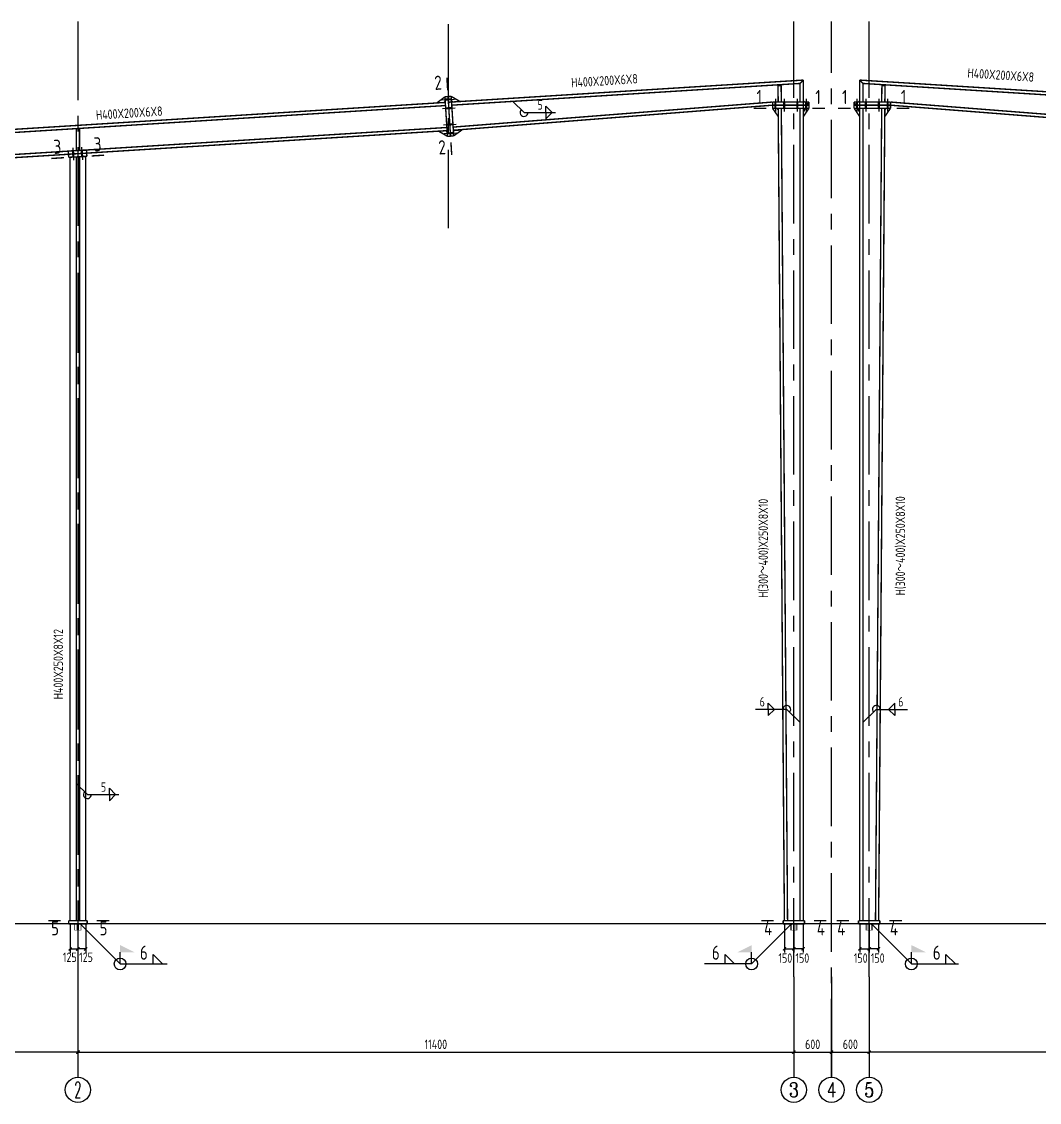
# Model space of a CAD drawing. Header units: millimetres. Extents: x 865490 to 879904, y 39442 to 44891.
# Drawn here: x 879109.7 to 879433.8, y 39660.9 to 40005.2 of the extents above; entities that cross this region are included whole.
import ezdxf
from ezdxf.enums import TextEntityAlignment as Align

# ---------------------------------------------------------------- set-up
doc = ezdxf.new("R2010")
doc.units = ezdxf.units.MM
doc.header["$LTSCALE"] = 1000
doc.header["$MEASUREMENT"] = 0
for name, pattern in [('CENTER', [2, 1.25, -0.25, 0.25, -0.25]), ('DASH', [0.35, 0.25, -0.1]), ('DOTE', [2.42, 2, -0.2, 0.02, -0.2]), ('线型4', [5, 1.5, -1, 1.5, -1])]:
    doc.linetypes.add(name, pattern=pattern)
for name, color, linetype in [('10', 7, 'Continuous'), ('114', 2, 'Continuous'), ('116', 1, 'Continuous'), ('14', 2, 'Continuous'), ('AXIS', 3, 'Continuous'), ('AXIS_TEXT', 7, 'Continuous'), ('DIM', 7, 'Continuous'), ('DOTE', 1, 'DOTE'), ('M_Prof', 2, 'Continuous'), ('柱子', 8, 'Continuous'), ('标准截面(白色)', 7, 'Continuous'), ('焊缝标注', 3, 'Continuous')]:
    doc.layers.add(name, color=color, linetype=linetype)
doc.layers.add('门窗', color=3, linetype='线型4', lineweight=18)
doc.styles.add('_TCH_AXIS', font='COMPLEX', dxfattribs={"bigfont": 'GBCBIG'})
doc.styles.add('COMPLEX', font='COMPLEX')
doc.styles.add('GBHZ', font='gbenor.shx', dxfattribs={"width": 0.9, "bigfont": 'gbcbig.shx'})
doc.dimstyles.new('Y50', dxfattribs={"dimscale": 0, "dimtxt": 3, "dimasz": 0.01, "dimexe": 1.2, "dimexo": 1, "dimgap": 1, "dimtad": 1, "dimdec": 0, "dimlfac": 50, "dimzin": 0, "dimdsep": 46, "dimtxsty": 'GBHZ', "dimblk1": 'DX', "dimblk2": 'DX', "dimsah": 1, "dimcen": 0.09, "dimdle": 1, "dimadec": 0, "dimazin": 0, "dimtfac": 1, "dimtdec": 0, "dimtix": 1, "dimtmove": 2, "dimatfit": 3, "dimldrblk": 'DX', "dimfxl": 0, "dimtolj": 1, "dimtzin": 0, "dimarcsym": 0})

# ---------------------------------------------------------------- blocks, each defined once
blk = doc.blocks.new('DX')
at = {"color": 0, "linetype": 'ByBlock', "const_width": 40}
blk.add_lwpolyline([(-54, -51), (46, 49)], dxfattribs=at)
blk = doc.blocks.new('*D229')
at = {"layer": 'Defpoints', "color": 0, "transparency": 16777216}
for p in [(879125.09, 39718.75), (879127.59, 39715.75), (879127.59, 39709.75)]:
    blk.add_point(p, dxfattribs=at)
at = {"layer": 'dim', "color": 0, "lineweight": -2, "transparency": 16777216}
for p, q in [((879125.09, 39717.75), (879125.09, 39708.55)), ((879127.59, 39714.75), (879127.59, 39708.55)), ((879125.1, 39709.75), (879127.58, 39709.75))]:
    blk.add_line(p, q, dxfattribs=at)
at = {"layer": 'dim', "color": 0, "lineweight": -2, "transparency": 16777216, "xscale": 0.01, "yscale": 0.01, "zscale": 0.01, "rotation": 180}
blk.add_blockref('DX', (879125.09, 39709.75), dxfattribs=at)
at = {"layer": 'dim', "color": 0, "lineweight": -2, "transparency": 16777216, "xscale": 0.01, "yscale": 0.01, "zscale": 0.01}
blk.add_blockref('DX', (879127.59, 39709.75), dxfattribs=at)
at = {"layer": 'dim', "color": 0, "transparency": 16777216, "insert": (879125.01, 39707.12), "char_height": 3, "attachment_point": 5, "style": 'GBHZ'}
blk.add_mtext('\\A1;125', dxfattribs=at)
blk = doc.blocks.new('*D230')
at = {"layer": 'Defpoints', "color": 0, "transparency": 16777216}
for p in [(879130.09, 39718.75), (879127.59, 39715.75), (879127.59, 39709.75)]:
    blk.add_point(p, dxfattribs=at)
at = {"layer": 'dim', "color": 0, "lineweight": -2, "transparency": 16777216}
for p, q in [((879130.09, 39717.75), (879130.09, 39708.55)), ((879127.59, 39714.75), (879127.59, 39708.55)), ((879130.08, 39709.75), (879127.6, 39709.75))]:
    blk.add_line(p, q, dxfattribs=at)
at = {"layer": 'dim', "color": 0, "lineweight": -2, "transparency": 16777216, "xscale": 0.01, "yscale": 0.01, "zscale": 0.01, "rotation": 180}
blk.add_blockref('DX', (879127.59, 39709.75), dxfattribs=at)
at = {"layer": 'dim', "color": 0, "lineweight": -2, "transparency": 16777216, "xscale": 0.01, "yscale": 0.01, "zscale": 0.01}
blk.add_blockref('DX', (879130.09, 39709.75), dxfattribs=at)
at = {"layer": 'dim', "color": 0, "transparency": 16777216, "insert": (879130.18, 39707.12), "char_height": 3, "attachment_point": 5, "style": 'GBHZ'}
blk.add_mtext('\\A1;125', dxfattribs=at)
blk = doc.blocks.new('_AXISO')
blk.add_circle((0, 0), 0.5)
at = {"layer": 'AXIS_TEXT', "style": 'COMPLEX', "width": 1.041667}
blk.add_attdef('A', text='', height=0.56, dxfattribs=at).set_placement((-0.25, -0.28), (0.25, -0.28), align=Align.FIT)
blk = doc.blocks.new('*D742')
at = {"layer": 'Defpoints', "color": 0, "transparency": 16777216}
for p in [(879127.59, 39700.89), (879355.59, 39700.89), (879355.59, 39676.89)]:
    blk.add_point(p, dxfattribs=at)
at = {"layer": 'dim', "color": 0, "lineweight": -2, "transparency": 16777216}
for p, q in [((879127.59, 39699.89), (879127.59, 39675.69)), ((879355.59, 39699.89), (879355.59, 39675.69)), ((879127.6, 39676.89), (879355.58, 39676.89))]:
    blk.add_line(p, q, dxfattribs=at)
at = {"layer": 'dim', "color": 0, "lineweight": -2, "transparency": 16777216, "xscale": 0.01, "yscale": 0.01, "zscale": 0.01, "rotation": 180}
blk.add_blockref('DX', (879127.59, 39676.89), dxfattribs=at)
at = {"layer": 'dim', "color": 0, "lineweight": -2, "transparency": 16777216, "xscale": 0.01, "yscale": 0.01, "zscale": 0.01}
blk.add_blockref('DX', (879355.59, 39676.89), dxfattribs=at)
at = {"layer": 'dim', "color": 0, "transparency": 16777216, "insert": (879241.59, 39679.39), "char_height": 3, "attachment_point": 5, "style": 'GBHZ'}
blk.add_mtext('\\A1;11400', dxfattribs=at)
blk = doc.blocks.new('*D743')
at = {"layer": 'Defpoints', "color": 0, "transparency": 16777216}
for p in [(879355.59, 39700.89), (879367.59, 39700.89), (879367.59, 39676.89)]:
    blk.add_point(p, dxfattribs=at)
at = {"layer": 'dim', "color": 0, "lineweight": -2, "transparency": 16777216}
for p, q in [((879355.59, 39699.89), (879355.59, 39675.69)), ((879367.59, 39699.89), (879367.59, 39675.69)), ((879355.6, 39676.89), (879367.58, 39676.89))]:
    blk.add_line(p, q, dxfattribs=at)
at = {"layer": 'dim', "color": 0, "lineweight": -2, "transparency": 16777216, "xscale": 0.01, "yscale": 0.01, "zscale": 0.01, "rotation": 180}
blk.add_blockref('DX', (879355.59, 39676.89), dxfattribs=at)
at = {"layer": 'dim', "color": 0, "lineweight": -2, "transparency": 16777216, "xscale": 0.01, "yscale": 0.01, "zscale": 0.01}
blk.add_blockref('DX', (879367.59, 39676.89), dxfattribs=at)
at = {"layer": 'dim', "color": 0, "transparency": 16777216, "insert": (879361.59, 39679.39), "char_height": 3, "attachment_point": 5, "style": 'GBHZ'}
blk.add_mtext('\\A1;600', dxfattribs=at)
blk = doc.blocks.new('*D744')
at = {"layer": 'Defpoints', "color": 0, "transparency": 16777216}
for p in [(879367.59, 39700.89), (879379.59, 39700.89), (879379.59, 39676.89)]:
    blk.add_point(p, dxfattribs=at)
at = {"layer": 'dim', "color": 0, "lineweight": -2, "transparency": 16777216}
for p, q in [((879367.59, 39699.89), (879367.59, 39675.69)), ((879379.59, 39699.89), (879379.59, 39675.69)), ((879367.6, 39676.89), (879379.58, 39676.89))]:
    blk.add_line(p, q, dxfattribs=at)
at = {"layer": 'dim', "color": 0, "lineweight": -2, "transparency": 16777216, "xscale": 0.01, "yscale": 0.01, "zscale": 0.01, "rotation": 180}
blk.add_blockref('DX', (879367.59, 39676.89), dxfattribs=at)
at = {"layer": 'dim', "color": 0, "lineweight": -2, "transparency": 16777216, "xscale": 0.01, "yscale": 0.01, "zscale": 0.01}
blk.add_blockref('DX', (879379.59, 39676.89), dxfattribs=at)
at = {"layer": 'dim', "color": 0, "transparency": 16777216, "insert": (879373.59, 39679.39), "char_height": 3, "attachment_point": 5, "style": 'GBHZ'}
blk.add_mtext('\\A1;600', dxfattribs=at)
blk = doc.blocks.new('*D735')
at = {"layer": 'Defpoints', "color": 0, "transparency": 16777216}
for p in [(879352.59, 39718.75), (879355.59, 39718.75), (879355.59, 39709.8)]:
    blk.add_point(p, dxfattribs=at)
at = {"layer": 'dim', "color": 0, "lineweight": -2, "transparency": 16777216}
for p, q in [((879352.59, 39717.75), (879352.59, 39708.6)), ((879355.59, 39717.75), (879355.59, 39708.6)), ((879352.6, 39709.8), (879355.58, 39709.8))]:
    blk.add_line(p, q, dxfattribs=at)
at = {"layer": 'dim', "color": 0, "lineweight": -2, "transparency": 16777216, "xscale": 0.01, "yscale": 0.01, "zscale": 0.01, "rotation": 180}
blk.add_blockref('DX', (879352.59, 39709.8), dxfattribs=at)
at = {"layer": 'dim', "color": 0, "lineweight": -2, "transparency": 16777216, "xscale": 0.01, "yscale": 0.01, "zscale": 0.01}
blk.add_blockref('DX', (879355.59, 39709.8), dxfattribs=at)
at = {"layer": 'dim', "color": 0, "transparency": 16777216, "insert": (879352.89, 39706.86), "char_height": 3, "attachment_point": 5, "style": 'GBHZ'}
blk.add_mtext('\\A1;150', dxfattribs=at)
blk = doc.blocks.new('*D736')
at = {"layer": 'Defpoints', "color": 0, "transparency": 16777216}
for p in [(879355.59, 39718.75), (879358.59, 39718.75), (879355.59, 39709.8)]:
    blk.add_point(p, dxfattribs=at)
at = {"layer": 'dim', "color": 0, "lineweight": -2, "transparency": 16777216}
for p, q in [((879355.59, 39717.75), (879355.59, 39708.6)), ((879358.59, 39717.75), (879358.59, 39708.6)), ((879358.58, 39709.8), (879355.6, 39709.8))]:
    blk.add_line(p, q, dxfattribs=at)
at = {"layer": 'dim', "color": 0, "lineweight": -2, "transparency": 16777216, "xscale": 0.01, "yscale": 0.01, "zscale": 0.01, "rotation": 180}
blk.add_blockref('DX', (879355.59, 39709.8), dxfattribs=at)
at = {"layer": 'dim', "color": 0, "lineweight": -2, "transparency": 16777216, "xscale": 0.01, "yscale": 0.01, "zscale": 0.01}
blk.add_blockref('DX', (879358.59, 39709.8), dxfattribs=at)
at = {"layer": 'dim', "color": 0, "transparency": 16777216, "insert": (879358.3, 39706.86), "char_height": 3, "attachment_point": 5, "style": 'GBHZ'}
blk.add_mtext('\\A1;150', dxfattribs=at)
blk = doc.blocks.new('*D724')
at = {"layer": 'Defpoints', "color": 0, "transparency": 16777216}
for p in [(879379.59, 39718.75), (879382.59, 39718.75), (879379.59, 39709.8)]:
    blk.add_point(p, dxfattribs=at)
at = {"layer": 'dim', "color": 0, "lineweight": -2, "transparency": 16777216}
for p, q in [((879379.59, 39717.75), (879379.59, 39708.6)), ((879382.59, 39717.75), (879382.59, 39708.6)), ((879382.58, 39709.8), (879379.6, 39709.8))]:
    blk.add_line(p, q, dxfattribs=at)
at = {"layer": 'dim', "color": 0, "lineweight": -2, "transparency": 16777216, "xscale": 0.01, "yscale": 0.01, "zscale": 0.01, "rotation": 180}
blk.add_blockref('DX', (879379.59, 39709.8), dxfattribs=at)
at = {"layer": 'dim', "color": 0, "lineweight": -2, "transparency": 16777216, "xscale": 0.01, "yscale": 0.01, "zscale": 0.01}
blk.add_blockref('DX', (879382.59, 39709.8), dxfattribs=at)
at = {"layer": 'dim', "color": 0, "transparency": 16777216, "insert": (879382.3, 39706.86), "char_height": 3, "attachment_point": 5, "style": 'GBHZ'}
blk.add_mtext('\\A1;150', dxfattribs=at)
blk = doc.blocks.new('*D725')
at = {"layer": 'Defpoints', "color": 0, "transparency": 16777216}
for p in [(879376.59, 39718.75), (879379.59, 39718.75), (879379.59, 39709.8)]:
    blk.add_point(p, dxfattribs=at)
at = {"layer": 'dim', "color": 0, "lineweight": -2, "transparency": 16777216}
for p, q in [((879376.59, 39717.75), (879376.59, 39708.6)), ((879379.59, 39717.75), (879379.59, 39708.6)), ((879376.6, 39709.8), (879379.58, 39709.8))]:
    blk.add_line(p, q, dxfattribs=at)
at = {"layer": 'dim', "color": 0, "lineweight": -2, "transparency": 16777216, "xscale": 0.01, "yscale": 0.01, "zscale": 0.01, "rotation": 180}
blk.add_blockref('DX', (879376.59, 39709.8), dxfattribs=at)
at = {"layer": 'dim', "color": 0, "lineweight": -2, "transparency": 16777216, "xscale": 0.01, "yscale": 0.01, "zscale": 0.01}
blk.add_blockref('DX', (879379.59, 39709.8), dxfattribs=at)
at = {"layer": 'dim', "color": 0, "transparency": 16777216, "insert": (879376.89, 39706.86), "char_height": 3, "attachment_point": 5, "style": 'GBHZ'}
blk.add_mtext('\\A1;150', dxfattribs=at)
blk = doc.blocks.new('*D731')
at = {"layer": 'Defpoints', "color": 0, "transparency": 16777216}
for p in [(879379.59, 39700.89), (879837.59, 39700.89), (879379.59, 39676.89)]:
    blk.add_point(p, dxfattribs=at)
at = {"layer": 'dim', "color": 0, "lineweight": -2, "transparency": 16777216}
for p, q in [((879379.59, 39699.89), (879379.59, 39675.69)), ((879837.59, 39699.89), (879837.59, 39675.69)), ((879837.58, 39676.89), (879379.6, 39676.89))]:
    blk.add_line(p, q, dxfattribs=at)
at = {"layer": 'dim', "color": 0, "lineweight": -2, "transparency": 16777216, "xscale": 0.01, "yscale": 0.01, "zscale": 0.01, "rotation": 180}
blk.add_blockref('DX', (879379.59, 39676.89), dxfattribs=at)
at = {"layer": 'dim', "color": 0, "lineweight": -2, "transparency": 16777216, "xscale": 0.01, "yscale": 0.01, "zscale": 0.01}
blk.add_blockref('DX', (879837.59, 39676.89), dxfattribs=at)
at = {"layer": 'dim', "color": 0, "transparency": 16777216, "insert": (879608.59, 39679.39), "char_height": 3, "attachment_point": 5, "style": 'GBHZ'}
blk.add_mtext('\\A1;22900', dxfattribs=at)
blk = doc.blocks.new('*D788')
at = {"layer": 'Defpoints', "color": 0, "transparency": 16777216}
for p in [(878897.59, 39700.89), (879127.59, 39700.89), (878897.59, 39676.89)]:
    blk.add_point(p, dxfattribs=at)
at = {"layer": 'dim', "color": 0, "lineweight": -2, "transparency": 16777216}
for p, q in [((878897.59, 39699.89), (878897.59, 39675.69)), ((879127.59, 39699.89), (879127.59, 39675.69)), ((879127.58, 39676.89), (878897.6, 39676.89))]:
    blk.add_line(p, q, dxfattribs=at)
at = {"layer": 'dim', "color": 0, "lineweight": -2, "transparency": 16777216, "xscale": 0.01, "yscale": 0.01, "zscale": 0.01, "rotation": 180}
blk.add_blockref('DX', (878897.59, 39676.89), dxfattribs=at)
at = {"layer": 'dim', "color": 0, "lineweight": -2, "transparency": 16777216, "xscale": 0.01, "yscale": 0.01, "zscale": 0.01}
blk.add_blockref('DX', (879127.59, 39676.89), dxfattribs=at)
at = {"layer": 'dim', "color": 0, "transparency": 16777216, "insert": (879012.59, 39679.39), "char_height": 3, "attachment_point": 5, "style": 'GBHZ'}
blk.add_mtext('\\A1;11500', dxfattribs=at)

msp = doc.modelspace()

# ---------------------------------------------------------------- linework, layer by layer
at = {"layer": '10', "const_width": 0.45}
for points in [[(879245.107, 39987.265), (879245.357, 39983.273)], [(879342.813, 39977.541), (879346.813, 39977.541)], [(879365.52, 39977.541), (879361.52, 39977.541)], [(879369.667, 39977.541), (879373.667, 39977.541)], [(879392.374, 39977.541), (879388.374, 39977.541)], [(879246.642, 39962.693), (879246.393, 39966.685)], [(879119.162, 39961.566), (879123.155, 39961.815)], [(879135.95, 39962.614), (879131.957, 39962.365)], [(879118.134, 39718.749), (879122.134, 39718.749)], [(879137.554, 39718.749), (879133.554, 39718.749)], [(879345.194, 39718.749), (879349.194, 39718.749)], [(879365.994, 39718.749), (879361.994, 39718.749)], [(879369.194, 39718.749), (879373.194, 39718.749)], [(879389.994, 39718.749), (879385.994, 39718.749)]]:
    msp.add_lwpolyline(points, dxfattribs=at)
at = {"layer": '114'}
for p, q in [((879243.541, 39980.254), (879247.534, 39980.503)), ((879349.713, 39980.541), (879349.713, 39976.541)), ((879352.513, 39980.541), (879352.513, 39976.541)), ((879356.693, 39980.541), (879356.693, 39976.541)), ((879359.494, 39980.541), (879359.494, 39976.541)), ((879375.694, 39980.541), (879375.694, 39976.541)), ((879378.494, 39980.541), (879378.494, 39976.541)), ((879382.674, 39980.541), (879382.674, 39976.541)), ((879385.474, 39980.541), (879385.474, 39976.541)), ((879243.716, 39977.459), (879247.708, 39977.709)), ((879244.04, 39972.27), (879248.032, 39972.519)), ((879244.214, 39969.475), (879248.207, 39969.724)), ((879125.969, 39964.997), (879126.219, 39961.005)), ((879128.769, 39965.172), (879129.018, 39961.179))]:
    msp.add_line(p, q, dxfattribs=at)
at = {"layer": '114', "color": 1, "const_width": 0.7}
for points in [[(879244.539, 39980.316), (879246.535, 39980.441)], [(879244.714, 39977.522), (879246.71, 39977.646)], [(879349.713, 39979.541), (879349.713, 39977.541)], [(879352.513, 39979.541), (879352.513, 39977.541)], [(879356.693, 39979.541), (879356.693, 39977.541)], [(879359.494, 39979.541), (879359.494, 39977.541)], [(879375.694, 39979.541), (879375.694, 39977.541)], [(879378.494, 39979.541), (879378.494, 39977.541)], [(879382.674, 39979.541), (879382.674, 39977.541)], [(879385.474, 39979.541), (879385.474, 39977.541)], [(879245.038, 39972.332), (879247.034, 39972.457)], [(879245.213, 39969.537), (879247.209, 39969.662)], [(879126.032, 39963.999), (879126.156, 39962.003)], [(879128.831, 39964.174), (879128.956, 39962.177)]]:
    msp.add_lwpolyline(points, dxfattribs=at)
at = {"layer": '116', "const_width": 0.2}
for points in [[(879126.594, 39717.749), (879126.594, 39715.749)], [(879126.594, 39715.749), (879128.594, 39715.749)], [(879127.336, 39717.749), (879127.336, 39715.749)], [(879127.851, 39717.749), (879127.851, 39715.749)], [(879128.594, 39717.749), (879128.594, 39715.749)], [(879354.594, 39717.749), (879354.594, 39715.749)], [(879356.594, 39715.749), (879354.594, 39715.749)], [(879354.894, 39717.749), (879354.894, 39715.749)], [(879356.294, 39717.749), (879356.294, 39715.749)], [(879356.594, 39717.749), (879356.594, 39715.749)], [(879378.594, 39717.749), (879378.594, 39715.749)], [(879378.594, 39715.749), (879380.594, 39715.749)], [(879378.894, 39717.749), (879378.894, 39715.749)], [(879380.294, 39717.749), (879380.294, 39715.749)], [(879380.594, 39717.749), (879380.594, 39715.749)]]:
    msp.add_lwpolyline(points, dxfattribs=at)
at = {"layer": '14', "const_width": 0.45}
for points in [[(879351.547, 39984.824), (879350.551, 39984.761)], [(879350.551, 39984.761), (879350.613, 39979.541)], [(879351.613, 39979.541), (879351.547, 39984.824)], [(879357.593, 39985.472), (879358.594, 39986.537)], [(879357.593, 39979.541), (879357.593, 39985.472)], [(879358.594, 39986.537), (879358.594, 39979.541)], [(879377.594, 39985.472), (879376.594, 39986.537)], [(879376.594, 39986.537), (879376.594, 39979.541)], [(879377.594, 39979.541), (879377.594, 39985.472)], [(879383.574, 39979.541), (879383.64, 39984.824)], [(879383.64, 39984.824), (879384.636, 39984.761)], [(879384.636, 39984.761), (879384.574, 39979.541)], [(879241.901, 39979.25), (879244.483, 39981.215)], [(879244.483, 39981.215), (879245.481, 39981.277)], [(879245.27, 39968.619), (879244.483, 39981.215)], [(879244.483, 39981.215), (879244.571, 39979.817)], [(879245.481, 39981.277), (879246.479, 39981.339)], [(879245.481, 39981.277), (879246.268, 39968.681)], [(879246.268, 39968.681), (879245.481, 39981.277)], [(879246.479, 39981.339), (879247.266, 39968.744)], [(879246.567, 39979.942), (879246.479, 39981.339)], [(879246.479, 39981.339), (879249.286, 39979.711)], [(879246.991, 39979.568), (879246.567, 39979.942)], [(879358.994, 39979.541), (879358.594, 39979.941)], [(879358.594, 39979.941), (879358.594, 39976.241)], [(879376.194, 39979.541), (879376.594, 39979.941)], [(879376.594, 39979.941), (879376.594, 39976.241)], [(879244.196, 39979.393), (879241.901, 39979.25)], [(879244.571, 39979.817), (879244.196, 39979.393)], [(879249.286, 39979.711), (879246.991, 39979.568)], [(879348.813, 39979.541), (879360.423, 39979.541)], [(879348.813, 39978.541), (879348.813, 39979.541)], [(879348.813, 39978.541), (879360.423, 39978.541)], [(879348.813, 39977.541), (879348.813, 39978.541)], [(879360.423, 39978.541), (879348.813, 39978.541)], [(879360.423, 39977.541), (879348.813, 39977.541)], [(879350.674, 39974.842), (879348.813, 39977.541)], [(879348.813, 39977.541), (879350.213, 39977.541)], [(879350.213, 39977.541), (879350.622, 39977.141)], [(879350.613, 39979.541), (879351.613, 39979.541)], [(879350.622, 39977.141), (879350.674, 39974.842)], [(879358.594, 39979.541), (879357.593, 39979.541)], [(879358.594, 39976.241), (879360.394, 39979.541)], [(879360.394, 39977.541), (879358.594, 39974.841)], [(879358.594, 39977.141), (879358.994, 39977.541)], [(879358.594, 39974.841), (879358.594, 39977.141)], [(879360.394, 39979.541), (879358.994, 39979.541)], [(879358.994, 39977.541), (879360.394, 39977.541)], [(879360.423, 39979.541), (879360.423, 39978.541)], [(879360.423, 39978.541), (879360.423, 39977.541)], [(879386.374, 39979.541), (879374.765, 39979.541)], [(879374.765, 39979.541), (879374.765, 39978.541)], [(879386.374, 39978.541), (879374.765, 39978.541)], [(879374.765, 39978.541), (879374.765, 39977.541)], [(879374.765, 39978.541), (879386.374, 39978.541)], [(879374.765, 39977.541), (879386.374, 39977.541)], [(879376.594, 39976.241), (879374.794, 39979.541)], [(879374.794, 39979.541), (879376.194, 39979.541)], [(879374.794, 39977.541), (879376.594, 39974.841)], [(879376.194, 39977.541), (879374.794, 39977.541)], [(879376.594, 39977.141), (879376.194, 39977.541)], [(879376.594, 39979.541), (879377.594, 39979.541)], [(879376.594, 39974.841), (879376.594, 39977.141)], [(879384.574, 39979.541), (879383.574, 39979.541)], [(879384.514, 39974.842), (879386.374, 39977.541)], [(879384.565, 39977.141), (879384.514, 39974.842)], [(879384.974, 39977.541), (879384.565, 39977.141)], [(879386.374, 39977.541), (879384.974, 39977.541)], [(879386.374, 39978.541), (879386.374, 39979.541)], [(879386.374, 39977.541), (879386.374, 39978.541)], [(879127.094, 39964.049), (879127.094, 39971.079)], [(879128.094, 39971.141), (879128.094, 39964.149)], [(879242.462, 39970.267), (879244.757, 39970.411)], [(879245.269, 39968.639), (879242.462, 39970.267)], [(879244.757, 39970.411), (879245.181, 39970.036)], [(879245.181, 39970.036), (879245.269, 39968.639)], [(879247.177, 39970.161), (879247.552, 39970.569)], [(879247.265, 39968.764), (879247.177, 39970.161)], [(879249.852, 39970.616), (879247.265, 39968.764)], [(879247.552, 39970.569), (879249.852, 39970.616)], [(879246.268, 39968.681), (879245.27, 39968.619)], [(879247.266, 39968.744), (879246.268, 39968.681)], [(879124.526, 39963.936), (879130.337, 39964.236)], [(879124.588, 39962.938), (879124.526, 39963.936)], [(879130.399, 39963.238), (879124.588, 39962.938)], [(879124.588, 39962.938), (879130.399, 39963.238)], [(879124.651, 39961.94), (879124.588, 39962.938)], [(879128.133, 39964.13), (879127.13, 39964.067)], [(879130.337, 39964.236), (879130.399, 39963.238)], [(879130.399, 39963.238), (879130.461, 39962.24)], [(879130.461, 39962.24), (879124.651, 39961.94)], [(879124.634, 39717.749), (879124.634, 39718.749)], [(879124.634, 39718.749), (879130.554, 39718.749)], [(879130.554, 39718.749), (879130.554, 39717.749)], [(879352.194, 39717.749), (879352.194, 39718.749)], [(879352.194, 39718.749), (879358.994, 39718.749)], [(879358.994, 39718.749), (879358.994, 39717.749)], [(879382.994, 39718.749), (879376.194, 39718.749)], [(879376.194, 39718.749), (879376.194, 39717.749)], [(879382.994, 39717.749), (879382.994, 39718.749)], [(879130.554, 39717.749), (879124.634, 39717.749)], [(879358.994, 39717.749), (879352.194, 39717.749)], [(879376.194, 39717.749), (879382.994, 39717.749)]]:
    msp.add_lwpolyline(points, dxfattribs=at)
at = {"layer": 'AXIS', "color": 0}
for p, q in [((879127.594, 39700.89), (879127.594, 39668.89)), ((879355.594, 39700.89), (879355.594, 39668.89)), ((879367.594, 39700.89), (879367.594, 39668.89)), ((879379.594, 39700.89), (879379.594, 39668.89))]:
    msp.add_line(p, q, dxfattribs=at)
at = {"layer": 'DOTE', "linetype": 'CENTER', "ltscale": 0.02}
for p, q in [((879127.594, 40005.161), (879127.594, 39700.89)), ((879245.594, 39939.37), (879245.594, 40005.161)), ((879355.594, 39700.89), (879355.594, 40005.161)), ((879367.594, 39668.89), (879367.594, 40005.161)), ((879379.594, 39700.89), (879379.594, 40005.161)), ((879127.594, 39924.699), (879127.594, 39702.537))]:
    msp.add_line(p, q, dxfattribs=at)
at = {"layer": 'M_Prof'}
msp.add_line((879849.031, 39717.749), (878886.375, 39717.749), dxfattribs=at)
at = {"layer": '柱子', "const_width": 0.45}
for points in [[(879245.594, 39979.48), (879358.594, 39986.537)], [(879246.654, 39978.545), (879357.593, 39985.472)], [(879489.594, 39979.48), (879376.594, 39986.537)], [(879488.533, 39978.545), (879377.594, 39985.472)], [(879019.59, 39965.368), (879244.595, 39979.418)], [(879019.652, 39964.369), (879244.658, 39978.42)], [(879247.09, 39971.559), (879348.803, 39979.541)], [(879247.153, 39970.56), (879348.803, 39978.541)], [(879352.594, 39718.749), (879350.613, 39977.541)], [(879351.613, 39977.541), (879350.613, 39977.541)], [(879353.594, 39718.749), (879351.613, 39977.541)], [(879357.593, 39718.749), (879357.593, 39977.541)], [(879358.594, 39977.541), (879357.593, 39977.541)], [(879358.594, 39718.749), (879358.594, 39977.541)], [(879376.594, 39718.749), (879376.594, 39977.541)], [(879376.594, 39977.541), (879377.594, 39977.541)], [(879377.594, 39718.749), (879377.594, 39977.541)], [(879381.594, 39718.749), (879383.574, 39977.541)], [(879382.594, 39718.749), (879384.574, 39977.541)], [(879383.574, 39977.541), (879384.574, 39977.541)], [(879488.097, 39971.559), (879386.385, 39979.541)], [(879488.035, 39970.56), (879386.385, 39978.541)], [(879020.088, 39957.383), (879245.094, 39971.434)], [(879020.151, 39956.385), (879245.156, 39970.436)], [(879125.05, 39961.965), (879127.055, 39962.059)], [(879125.094, 39718.749), (879125.094, 39961.889)], [(879128.058, 39962.121), (879130.062, 39962.215)], [(879130.094, 39718.749), (879130.094, 39962.289)]]:
    msp.add_lwpolyline(points, dxfattribs=at)
at = {"layer": '焊缝标注'}
for p, q in [((879266.14, 39979.761), (879269.666, 39976.216)), ((879276.666, 39978.216), (879278.666, 39976.216)), ((879276.666, 39976.216), (879276.666, 39978.216)), ((879269.666, 39976.216), (879279.666, 39976.216)), ((879276.666, 39974.216), (879278.666, 39976.216)), ((879276.666, 39976.216), (879276.666, 39974.216)), ((879347.406, 39788.088), (879349.406, 39786.088)), ((879347.406, 39786.088), (879347.406, 39788.088)), ((879387.781, 39788.088), (879385.781, 39786.088)), ((879387.781, 39786.088), (879387.781, 39788.088)), ((879353.349, 39786.088), (879343.349, 39786.088)), ((879347.406, 39784.088), (879349.406, 39786.088)), ((879347.406, 39786.088), (879347.406, 39784.088)), ((879357.593, 39781.847), (879353.349, 39786.088)), ((879377.594, 39781.847), (879381.838, 39786.088)), ((879381.838, 39786.088), (879391.838, 39786.088)), ((879387.781, 39784.088), (879385.781, 39786.088)), ((879387.781, 39786.088), (879387.781, 39784.088)), ((879127.094, 39762.478), (879130.619, 39758.933)), ((879137.619, 39760.933), (879139.619, 39758.933)), ((879137.619, 39758.933), (879137.619, 39760.933)), ((879130.619, 39758.933), (879140.619, 39758.933)), ((879137.619, 39756.933), (879139.619, 39758.933)), ((879137.619, 39758.933), (879137.619, 39756.933)), ((879128.344, 39717.749), (879141.036, 39704.986)), ((879354.844, 39717.749), (879342.151, 39704.986)), ((879380.344, 39717.749), (879393.036, 39704.986)), ((879141.036, 39704.986), (879141.036, 39708.736)), ((879342.151, 39704.986), (879342.151, 39708.736)), ((879393.036, 39704.986), (879393.036, 39708.736)), ((879141.036, 39704.986), (879156.036, 39704.986)), ((879151.536, 39707.986), (879154.536, 39704.986)), ((879151.536, 39704.986), (879151.536, 39707.986)), ((879342.151, 39704.986), (879327.151, 39704.986)), ((879333.688, 39707.986), (879336.688, 39704.986)), ((879333.688, 39704.986), (879333.688, 39707.986)), ((879393.036, 39704.986), (879408.036, 39704.986)), ((879404.053, 39707.986), (879407.053, 39704.986)), ((879404.053, 39704.986), (879404.053, 39707.986))]:
    msp.add_line(p, q, dxfattribs=at)
for centre in [(879141.036, 39704.986), (879342.151, 39704.986), (879393.036, 39704.986)]:
    msp.add_circle(centre, 1.875, dxfattribs=at)
for centre, start, end in [((879269.666, 39976.216), 134.84025, 0), ((879353.349, 39786.088), 315.02276, 180), ((879381.838, 39786.088), 0, 224.97724), ((879130.619, 39758.933), 134.84031, 0)]:
    msp.add_arc(centre, 1.25, start, end, dxfattribs=at)
for points in [[(879266.14, 39979.761), (879266.739, 39978.947), (879266.952, 39979.158)], [(879357.593, 39781.847), (879356.78, 39782.448), (879356.992, 39782.66)], [(879377.594, 39781.847), (879378.407, 39782.448), (879378.195, 39782.66)], [(879127.094, 39762.478), (879127.692, 39761.663), (879127.905, 39761.875)], [(879141.036, 39708.736), (879145.536, 39708.736), (879141.036, 39710.986)], [(879342.151, 39708.736), (879337.651, 39708.736), (879342.151, 39710.986)], [(879393.036, 39708.736), (879397.536, 39708.736), (879393.036, 39710.986)]]:
    msp.add_solid(points, dxfattribs=at)
at = {"layer": '门窗', "linetype": 'DASH', "ltscale": 0.01, "const_width": 0.45}
for points in [[(879127.094, 39718.749), (879127.094, 39962.039)], [(879128.094, 39718.749), (879128.094, 39962.139)]]:
    msp.add_lwpolyline(points, dxfattribs=at)

# ---------------------------------------------------------------- block references
at = {"layer": 'AXIS', "color": 0}
ref = msp.add_blockref('_AXISO', (879127.594, 39664.89), dxfattribs=dict(at, xscale=8, yscale=8, zscale=8))
ref.add_attrib('A', '2', dxfattribs={"layer": 'AXIS_TEXT', "color": 0, "height": 5.147, "style": '_TCH_AXIS', "width": 0.642857}).set_placement((879126.491, 39662.317), (879128.697, 39662.317), align=Align.FIT)
ref = msp.add_blockref('_AXISO', (879355.594, 39664.89), dxfattribs=dict(at, xscale=8, yscale=8, zscale=8))
ref.add_attrib('A', '3', dxfattribs={"layer": 'AXIS_TEXT', "color": 0, "height": 4.659, "style": '_TCH_AXIS'}).set_placement((879354.04, 39662.561), (879357.147, 39662.561), align=Align.FIT)
ref = msp.add_blockref('_AXISO', (879367.594, 39664.89), dxfattribs=dict(at, xscale=8, yscale=8, zscale=8))
ref.add_attrib('A', '4', dxfattribs={"layer": 'AXIS_TEXT', "color": 0, "height": 4.659, "style": '_TCH_AXIS', "width": 0.875}).set_placement((879366.04, 39662.561), (879369.147, 39662.561), align=Align.FIT)
ref = msp.add_blockref('_AXISO', (879379.594, 39664.89), dxfattribs=dict(at, xscale=8, yscale=8, zscale=8))
ref.add_attrib('A', '5', dxfattribs={"layer": 'AXIS_TEXT', "color": 0, "height": 4.659, "style": '_TCH_AXIS'}).set_placement((879378.04, 39662.561), (879381.147, 39662.561), align=Align.FIT)

# ---------------------------------------------------------------- texts
at = {"layer": '10', "style": 'GBHZ', "width": 0.9}
for s, rotation, p in [('2', 3.57339, (879241.263, 39983.373)), ('3', 3.57358, (879119.996, 39962.976)), ('3', 3.57363, (879132.791, 39963.775)), ('2', 3.57339, (879242.548, 39962.793))]:
    msp.add_text(s, height=4.5, rotation=rotation, dxfattribs=at).set_placement(p)
for s, p in [('1', (879343.733, 39978.896)), ('1', (879362.44, 39978.896)), ('1', (879370.947, 39978.896)), ('1', (879389.654, 39978.896)), ('5', (879119.054, 39714.104)), ('5', (879134.474, 39714.104)), ('4', (879346.114, 39714.104)), ('4', (879362.914, 39714.104)), ('4', (879369.394, 39714.104)), ('4', (879386.194, 39714.104))]:
    msp.add_text(s, height=4.5, dxfattribs=at).set_placement(p)
at = {"layer": '标准截面(白色)', "style": 'GBHZ', "width": 0.9}
for s, rotation, p in [('H400X200X6X8', 3.57503, (879284.8, 39984.189)), ('H400X200X6X8', 356.33354, (879410.813, 39987.324)), ('H400X200X6X8', 3.57503, (879133.446, 39973.879)), ('H(300～400)X250X8X10', 90, (879391.02, 39822.405)), ('H(300～400)X250X8X10', 90, (879347.346, 39821.601)), ('H400X250X8X12', 90, (879122.846, 39789.291))]:
    msp.add_text(s, height=3, rotation=rotation, dxfattribs=at).set_placement(p)
at = {"layer": '焊缝标注', "style": 'GBHZ', "width": 0.9}
for s, height, p in [('5', 3, (879273.966, 39977.116)), ('6', 3, (879344.706, 39786.988)), ('6', 3, (879388.825, 39786.988)), ('5', 3, (879134.919, 39759.833)), ('6', 4.5, (879147.336, 39706.336)), ('6', 4.5, (879329.488, 39706.336)), ('6', 4.5, (879399.853, 39706.336))]:
    msp.add_text(s, height=height, dxfattribs=at).set_placement(p)

# ---------------------------------------------------------------- dimensions: what is measured, and where the dimension line sits
at = {"layer": 'dim'}
for base, p1, p2, picture, middle in [((879127.594, 39709.748), (879125.094, 39718.749), (879127.594, 39715.749), '*D229', (879125.005, 39707.125)), ((879355.594, 39709.798), (879352.594, 39718.749), (879355.594, 39718.749), '*D735', (879352.89, 39706.856)), ((879379.594, 39709.798), (879376.594, 39718.749), (879379.594, 39718.749), '*D725', (879376.89, 39706.856))]:
    dim = msp.add_linear_dim(base=base, p1=p1, p2=p2, dimstyle='Y50', override={"dimscale": 1}, dxfattribs=at)
    dim.commit()
    dim.dimension.update_dxf_attribs({"geometry": picture, "text_midpoint": middle, "dimtype": 160})
for base, p1, p2, picture, middle in [((879127.594, 39709.748), (879130.094, 39718.749), (879127.594, 39715.749), '*D230', (879130.182, 39707.125)), ((879355.594, 39709.798), (879358.594, 39718.749), (879355.594, 39718.749), '*D736', (879358.297, 39706.856)), ((879379.594, 39709.798), (879382.594, 39718.749), (879379.594, 39718.749), '*D724', (879382.297, 39706.856))]:
    dim = msp.add_linear_dim(base=base, p1=p1, p2=p2, angle=180, dimstyle='Y50', override={"dimscale": 1}, dxfattribs=at)
    dim.commit()
    dim.dimension.update_dxf_attribs({"geometry": picture, "text_midpoint": middle, "dimtype": 160})
for base, p1, p2, picture, middle in [((878897.594, 39676.89), (879127.594, 39700.89), (878897.594, 39700.89), '*D788', (879012.594, 39679.39)), ((879379.594, 39676.89), (879837.594, 39700.89), (879379.594, 39700.89), '*D731', (879608.594, 39679.39))]:
    dim = msp.add_linear_dim(base=base, p1=p1, p2=p2, angle=180, dimstyle='Y50', override={"dimscale": 1}, dxfattribs=at)
    dim.commit()
    dim.dimension.update_dxf_attribs({"geometry": picture, "text_midpoint": middle})
for base, p1, p2, picture, middle in [((879355.594, 39676.89), (879127.594, 39700.89), (879355.594, 39700.89), '*D742', (879241.594, 39679.39)), ((879367.594, 39676.89), (879355.594, 39700.89), (879367.594, 39700.89), '*D743', (879361.594, 39679.39)), ((879379.594, 39676.89), (879367.594, 39700.89), (879379.594, 39700.89), '*D744', (879373.594, 39679.39))]:
    dim = msp.add_linear_dim(base=base, p1=p1, p2=p2, dimstyle='Y50', override={"dimscale": 1}, dxfattribs=at)
    dim.commit()
    dim.dimension.update_dxf_attribs({"geometry": picture, "text_midpoint": middle})

doc.saveas('drawing.dxf')
